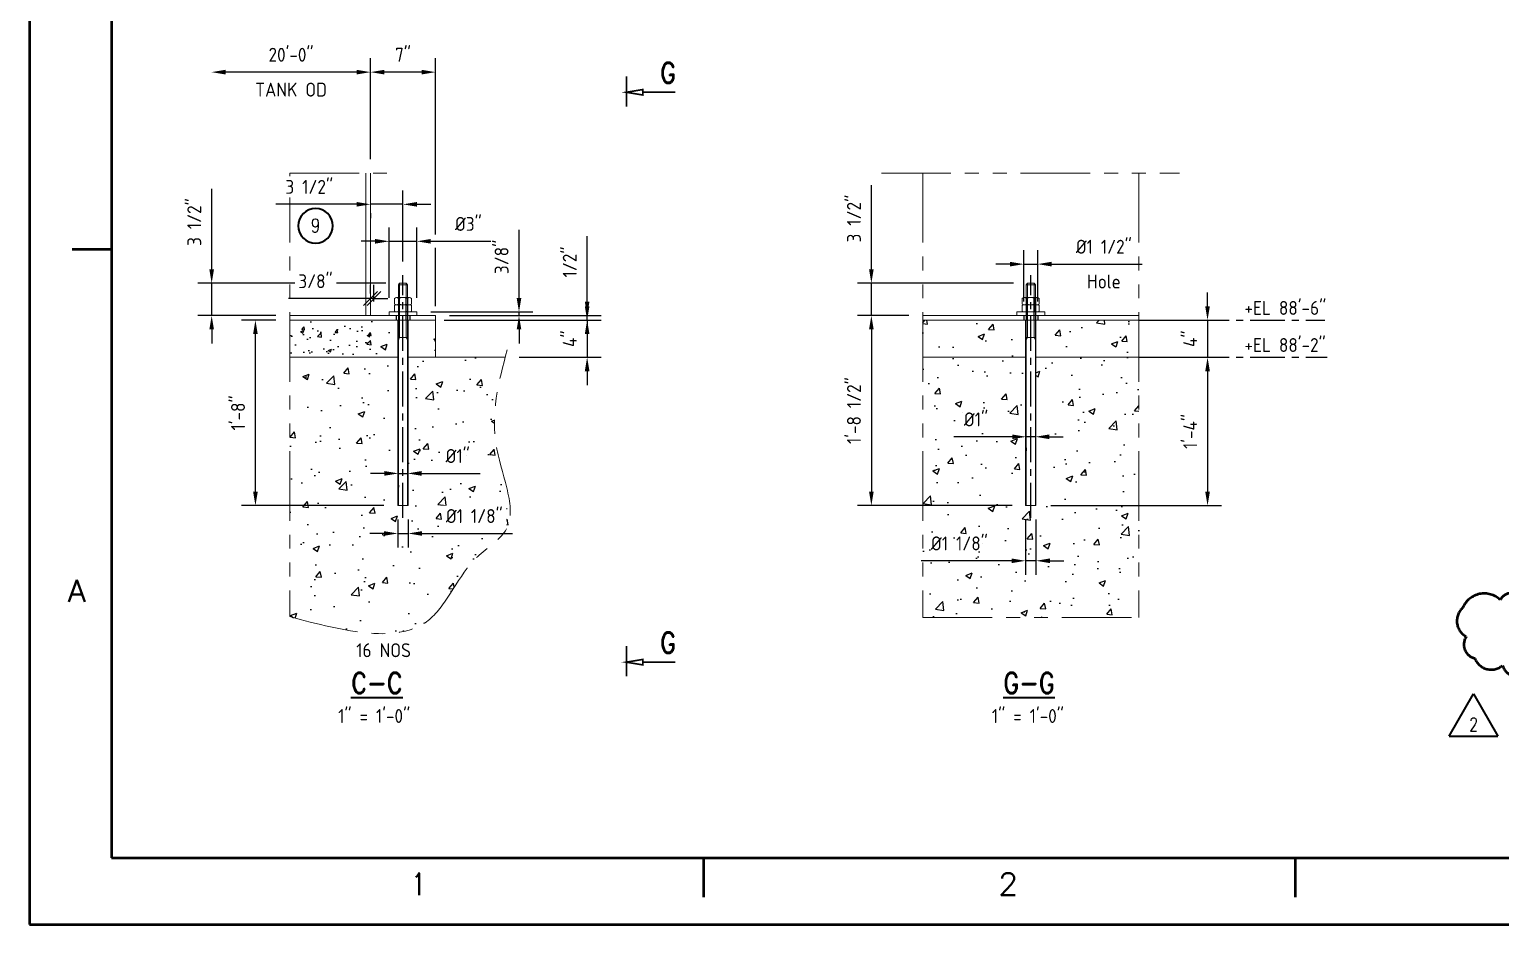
# Model space of a CAD drawing. Header units: inches. Extents: x 0 to 4731, y 0 to 1632.
# Drawn here: x 0 to 634, y 0 to 386 of the extents above; entities that cross this region are included whole.
import ezdxf
from ezdxf.enums import TextEntityAlignment as Align

# ---------------------------------------------------------------- set-up
doc = ezdxf.new("R2010")
doc.units = ezdxf.units.IN
doc.header["$LTSCALE"] = 48
doc.header["$MEASUREMENT"] = 0
for name, pattern in [('CENTER', [2, 1.25, -0.25, 0.25, -0.25]), ('CENTER2', [1.125, 0.75, -0.125, 0.125, -0.125]), ('HIDDEN', [0.375, 0.25, -0.125]), ('PHANTOM2', [1.25, 0.625, -0.125, 0.125, -0.125, 0.125, -0.125])]:
    doc.linetypes.add(name, pattern=pattern)
for name, color, linetype, lineweight in [('AM_11', 92, 'PHANTOM2', 25), ('AM_3', 6, 'HIDDEN', 25), ('AM_5', 92, 'Continuous', 25), ('AM_6', 140, 'Continuous', 35), ('AM_7', 142, 'CENTER', 25), ('Am_8', 1, 'Continuous', 25), ('AM_BOR', 255, 'Continuous', 50), ('Equipment-AM_0', 7, 'Continuous', 50), ('Equipment-AM_5', 92, 'Continuous', 25), ('Equipment-AM_7', 142, 'CENTER', 25), ('Pressure-AM_0', 7, 'Continuous', 50)]:
    doc.layers.add(name, color=color, linetype=linetype, lineweight=lineweight)
doc.styles.add('ISOCP', font='ISOCP.SHX')
doc.styles.add('ROMAND', font='romand')
doc.styles.add('simplex', font='simplex.shx', dxfattribs={"width": 0.75})
doc.styles.get("Standard").update_dxf_attribs({"font": 'ROMANS.SHX', "width": 0.7})
doc.dimstyles.new('SCALE -4', dxfattribs={"dimscale": 48, "dimtxt": 0.125, "dimasz": 0.125, "dimexe": 0.125, "dimexo": 0.125, "dimgap": 0.09375, "dimtad": 1, "dimdec": 4, "dimlfac": 0.25, "dimrnd": 0.0625, "dimzin": 3, "dimdsep": 46, "dimlunit": 4, "dimtxsty": 'ISOCP', "dimcen": 0, "dimclrd": 92, "dimclre": 92, "dimclrt": 140, "dimadec": 0, "dimazin": 0, "dimtfac": 1, "dimtdec": 4, "dimtmove": 0, "dimatfit": 3, "dimfxl": 1, "dimfrac": 2, "dimtolj": 1, "dimtzin": 0, "dimarcsym": 0})
doc.dimstyles.new('SCALE -4$0', dxfattribs={"dimscale": 32, "dimtxt": 0.125, "dimasz": 0.125, "dimexe": 0.125, "dimexo": 0.125, "dimgap": 0.09375, "dimtad": 1, "dimdec": 4, "dimlfac": 0.25, "dimrnd": 0.0625, "dimzin": 3, "dimdsep": 46, "dimlunit": 4, "dimtxsty": 'ISOCP', "dimcen": 0, "dimclrd": 92, "dimclre": 92, "dimclrt": 140, "dimadec": 0, "dimazin": 0, "dimtfac": 1, "dimtdec": 4, "dimtmove": 0, "dimatfit": 3, "dimfxl": 1, "dimfrac": 2, "dimtolj": 1, "dimtzin": 0, "dimarcsym": 0})

# ---------------------------------------------------------------- blocks, each defined once
blk = doc.blocks.new('PE_FR_E')
at = {"layer": 'AM_BOR'}
for p, q in [((18.75, 154.08), (9.75, 154.08)), ((153.75, 15.25), (153.75, 6.25)), ((288.75, 15.25), (288.75, 6.25))]:
    blk.add_line(p, q, dxfattribs=at)
at = {"layer": 'AM_BOR', "color": 9}
blk.add_lwpolyline([(0, 0), (1117.6, 0), (1117.6, 863.6), (0, 863.6)], close=True, dxfattribs=at)
at = {"layer": 'AM_BOR'}
blk.add_lwpolyline([(18.75, 15.25), (1098.85, 15.25), (1098.85, 848.35), (18.75, 848.35)], close=True, dxfattribs=at)
at = {"layer": 'AM_BOR', "style": 'simplex'}
for s, width, p in [('A', 1.063492, (10.78, 73.67)), ('1', 0.659341, (88.74, 6.75)), ('2', 1.052632, (223.25, 6.75))]:
    blk.add_text(s, height=5, dxfattribs=dict(at, width=width)).set_placement(p, align=Align.CENTER)
at = {"layer": 'AM_BOR', "width": 0.9, "flags": 9}
blk.add_attdef('PENSTYLE', text='', height=1, dxfattribs=at).set_placement((1116.99, 0.33), align=Align.BOTTOM_RIGHT)
blk = doc.blocks.new('*D473')
at = {"layer": 'AM_5', "color": 92, "lineweight": -2, "transparency": 16777216}
for p, q in [((106.19, 260.72), (91.42, 260.72)), ((97.42, 186.72), (97.42, 254.72)), ((152.78, 180.72), (91.42, 180.72))]:
    blk.add_line(p, q, dxfattribs=at)
at = {"layer": 'AM_5', "color": 92, "transparency": 16777216}
for points in [[(96.42, 254.72), (98.42, 254.72), (97.42, 260.72)], [(96.42, 186.72), (98.42, 186.72), (97.42, 180.72)]]:
    blk.add_solid(points, dxfattribs=at)
at = {"layer": 'Defpoints', "color": 0, "transparency": 16777216}
for p in [(97.42, 260.72), (112.19, 260.72), (158.78, 180.72)]:
    blk.add_point(p, dxfattribs=at)
at = {"layer": 'AM_5', "color": 140, "transparency": 16777216, "insert": (89.92, 220.72), "char_height": 6, "attachment_point": 5, "rotation": 90, "style": 'ISOCP'}
blk.add_mtext('\\A1;1\'-8"', dxfattribs=at)
blk = doc.blocks.new('*D474')
at = {"layer": 'AM_5', "color": 92, "lineweight": -2, "transparency": 16777216}
for p, q in [((240.41, 266.72), (240.41, 272.72)), ((181.03, 260.72), (246.41, 260.72)), ((240.41, 260.72), (240.41, 244.72)), ((211.09, 244.72), (246.41, 244.72)), ((240.41, 238.72), (240.41, 232.72))]:
    blk.add_line(p, q, dxfattribs=at)
at = {"layer": 'AM_5', "color": 92, "transparency": 16777216}
for points in [[(239.41, 266.72), (241.41, 266.72), (240.41, 260.72)], [(239.41, 238.72), (241.41, 238.72), (240.41, 244.72)]]:
    blk.add_solid(points, dxfattribs=at)
at = {"layer": 'Defpoints', "color": 0, "transparency": 16777216}
for p in [(175.03, 260.72), (205.09, 244.72), (240.41, 244.72)]:
    blk.add_point(p, dxfattribs=at)
at = {"layer": 'AM_5', "color": 140, "transparency": 16777216, "insert": (232.91, 252.72), "char_height": 6, "attachment_point": 5, "rotation": 90, "style": 'ISOCP'}
blk.add_mtext('\\A1;4"', dxfattribs=at)
blk = doc.blocks.new('*D475')
at = {"layer": 'AM_5', "color": 92, "lineweight": -2, "transparency": 16777216}
for p, q in [((240.41, 268.72), (240.41, 296.92)), ((181.03, 262.72), (246.41, 262.72)), ((181.03, 260.72), (246.41, 260.72)), ((240.41, 260.72), (240.41, 262.72)), ((240.41, 254.72), (240.41, 248.72))]:
    blk.add_line(p, q, dxfattribs=at)
at = {"layer": 'AM_5', "color": 92, "transparency": 16777216}
for points in [[(239.41, 268.72), (241.41, 268.72), (240.41, 262.72)], [(239.41, 254.72), (241.41, 254.72), (240.41, 260.72)]]:
    blk.add_solid(points, dxfattribs=at)
at = {"layer": 'Defpoints', "color": 0, "transparency": 16777216}
for p in [(175.03, 262.72), (175.03, 260.72), (240.41, 262.72)]:
    blk.add_point(p, dxfattribs=at)
at = {"layer": 'AM_5', "color": 140, "transparency": 16777216, "insert": (232.91, 285.82), "char_height": 6, "attachment_point": 5, "rotation": 90, "style": 'ISOCP'}
blk.add_mtext('\\A1;1/2"', dxfattribs=at)
blk = doc.blocks.new('*D476')
at = {"layer": 'AM_5', "color": 92, "lineweight": -2, "transparency": 16777216}
for p, q in [((153.03, 194.62), (147.03, 194.62)), ((159.03, 194.62), (163.03, 194.62)), ((169.03, 194.62), (194.23, 194.62)), ((159.03, 189.53), (159.03, 188.62)), ((163.03, 189.53), (163.03, 188.62))]:
    blk.add_line(p, q, dxfattribs=at)
at = {"layer": 'AM_5', "color": 92, "transparency": 16777216}
for points in [[(153.03, 195.62), (153.03, 193.62), (159.03, 194.62)], [(169.03, 195.62), (169.03, 193.62), (163.03, 194.62)]]:
    blk.add_solid(points, dxfattribs=at)
at = {"layer": 'Defpoints', "color": 0, "transparency": 16777216}
for p in [(159.03, 195.53), (163.03, 195.53), (163.03, 194.62)]:
    blk.add_point(p, dxfattribs=at)
at = {"layer": 'AM_5', "color": 140, "transparency": 16777216, "insert": (184.63, 202.12), "char_height": 6, "attachment_point": 5, "style": 'ISOCP', "bg_fill": 3, "box_fill_scale": 1.25, "bg_fill_color": 256, "bg_fill_true_color": 13158600, "bg_fill_transparency": 0}
blk.add_mtext('\\A1;%%C1"', dxfattribs=at)
blk = doc.blocks.new('*D477')
at = {"layer": 'AM_5', "color": 92, "lineweight": -2, "transparency": 16777216}
for p, q in [((147.03, 330.16), (147.03, 373.71)), ((175.03, 297.62), (175.03, 373.71)), ((169.03, 367.71), (153.03, 367.71)), ((175.03, 266.72), (175.03, 291.86))]:
    blk.add_line(p, q, dxfattribs=at)
at = {"layer": 'AM_5', "color": 92, "transparency": 16777216}
for points in [[(153.03, 368.71), (153.03, 366.71), (147.03, 367.71)], [(169.03, 368.71), (169.03, 366.71), (175.03, 367.71)]]:
    blk.add_solid(points, dxfattribs=at)
at = {"layer": 'Defpoints', "color": 0, "transparency": 16777216}
for p in [(147.03, 367.71), (147.03, 324.16), (175.03, 260.72)]:
    blk.add_point(p, dxfattribs=at)
at = {"layer": 'AM_5', "color": 140, "transparency": 16777216, "insert": (161.03, 375.21), "char_height": 6, "attachment_point": 5, "style": 'ISOCP'}
blk.add_mtext('\\A1;7"', dxfattribs=at)
blk = doc.blocks.new('*D478')
at = {"layer": 'AM_5', "color": 92, "lineweight": -2, "transparency": 16777216}
for p, q in [((155.03, 270.3), (155.03, 300.74)), ((167.03, 270.3), (167.03, 300.74)), ((149.03, 294.74), (143.03, 294.74)), ((155.03, 294.74), (167.03, 294.74)), ((173.03, 294.74), (199.43, 294.74))]:
    blk.add_line(p, q, dxfattribs=at)
at = {"layer": 'AM_5', "color": 92, "transparency": 16777216}
for points in [[(149.03, 295.74), (149.03, 293.74), (155.03, 294.74)], [(173.03, 295.74), (173.03, 293.74), (167.03, 294.74)]]:
    blk.add_solid(points, dxfattribs=at)
at = {"layer": 'Defpoints', "color": 0, "transparency": 16777216}
for p in [(167.03, 294.74), (155.03, 264.3), (167.03, 264.3)]:
    blk.add_point(p, dxfattribs=at)
at = {"layer": 'AM_5', "color": 140, "transparency": 16777216, "insert": (189.23, 302.24), "char_height": 6, "attachment_point": 5, "style": 'ISOCP', "bg_fill": 3, "box_fill_scale": 1.25, "bg_fill_color": 256, "bg_fill_true_color": 13158600, "bg_fill_transparency": 0}
blk.add_mtext('\\A1;%%C3"', dxfattribs=at)
blk = doc.blocks.new('*D479')
at = {"layer": 'AM_5', "color": 92, "lineweight": -2, "transparency": 16777216}
for p, q in [((507.85, 266.72), (507.85, 272.72)), ((484.23, 260.72), (513.85, 260.72)), ((507.85, 260.72), (507.85, 244.72)), ((484.23, 244.72), (513.85, 244.72)), ((507.85, 238.72), (507.85, 232.72))]:
    blk.add_line(p, q, dxfattribs=at)
at = {"layer": 'AM_5', "color": 92, "transparency": 16777216}
for points in [[(506.85, 266.72), (508.85, 266.72), (507.85, 260.72)], [(506.85, 238.72), (508.85, 238.72), (507.85, 244.72)]]:
    blk.add_solid(points, dxfattribs=at)
at = {"layer": 'Defpoints', "color": 0, "transparency": 16777216}
for p in [(478.23, 260.72), (478.23, 244.72), (507.85, 244.72)]:
    blk.add_point(p, dxfattribs=at)
at = {"layer": 'AM_5', "color": 140, "transparency": 16777216, "insert": (500.35, 252.72), "char_height": 6, "attachment_point": 5, "rotation": 90, "style": 'ISOCP'}
blk.add_mtext('\\A1;4"', dxfattribs=at)
blk = doc.blocks.new('*D480')
at = {"layer": 'AM_5', "color": 92, "lineweight": -2, "transparency": 16777216}
for p, q in [((484.23, 244.72), (513.85, 244.72)), ((507.85, 238.72), (507.85, 186.72)), ((440.36, 180.72), (513.85, 180.72))]:
    blk.add_line(p, q, dxfattribs=at)
at = {"layer": 'AM_5', "color": 92, "transparency": 16777216}
for points in [[(506.85, 238.72), (508.85, 238.72), (507.85, 244.72)], [(506.85, 186.72), (508.85, 186.72), (507.85, 180.72)]]:
    blk.add_solid(points, dxfattribs=at)
at = {"layer": 'Defpoints', "color": 0, "transparency": 16777216}
for p in [(478.23, 244.72), (434.36, 180.72), (507.85, 180.72)]:
    blk.add_point(p, dxfattribs=at)
at = {"layer": 'AM_5', "color": 140, "transparency": 16777216, "insert": (500.35, 212.72), "char_height": 6, "attachment_point": 5, "rotation": 90, "style": 'ISOCP'}
blk.add_mtext('\\A1;1\'-4"', dxfattribs=at)
blk = doc.blocks.new('*D481')
at = {"layer": 'AM_5', "color": 92, "lineweight": -2, "transparency": 16777216}
for p, q in [((362.93, 282.64), (362.93, 318.94)), ((424.21, 276.64), (356.93, 276.64)), ((362.93, 262.72), (362.93, 276.64)), ((379.06, 262.72), (356.93, 262.72)), ((362.93, 256.72), (362.93, 250.72))]:
    blk.add_line(p, q, dxfattribs=at)
at = {"layer": 'AM_5', "color": 92, "transparency": 16777216}
for points in [[(361.93, 282.64), (363.93, 282.64), (362.93, 276.64)], [(361.93, 256.72), (363.93, 256.72), (362.93, 262.72)]]:
    blk.add_solid(points, dxfattribs=at)
at = {"layer": 'Defpoints', "color": 0, "transparency": 16777216}
for p in [(430.21, 276.64), (362.93, 262.72), (385.06, 262.72)]:
    blk.add_point(p, dxfattribs=at)
at = {"layer": 'AM_5', "color": 140, "transparency": 16777216, "insert": (355.43, 304.54), "char_height": 6, "attachment_point": 5, "rotation": 90, "style": 'ISOCP'}
blk.add_mtext('\\A1;3 1/2"', dxfattribs=at)
blk = doc.blocks.new('*D437')
at = {"layer": 'AM_5', "color": 92, "lineweight": -2, "transparency": 16777216}
for p, q in [((379.06, 262.72), (356.93, 262.72)), ((362.93, 256.72), (362.93, 186.72)), ((423.64, 180.72), (356.93, 180.72))]:
    blk.add_line(p, q, dxfattribs=at)
at = {"layer": 'AM_5', "color": 92, "transparency": 16777216}
for points in [[(361.93, 256.72), (363.93, 256.72), (362.93, 262.72)], [(361.93, 186.72), (363.93, 186.72), (362.93, 180.72)]]:
    blk.add_solid(points, dxfattribs=at)
at = {"layer": 'Defpoints', "color": 0, "transparency": 16777216}
for p in [(385.06, 262.72), (362.93, 180.72), (429.64, 180.72)]:
    blk.add_point(p, dxfattribs=at)
at = {"layer": 'AM_5', "color": 140, "transparency": 16777216, "insert": (355.43, 221.72), "char_height": 6, "attachment_point": 5, "rotation": 90, "style": 'ISOCP'}
blk.add_mtext('\\A1;1\'-8 1/2"', dxfattribs=at)
blk = doc.blocks.new('*D482')
at = {"layer": 'AM_5', "color": 92, "lineweight": -2, "transparency": 16777216}
for p, q in [((78.56, 282.64), (78.56, 317.44)), ((153.59, 276.64), (72.56, 276.64)), ((78.56, 262.72), (78.56, 276.64)), ((106.19, 262.72), (72.56, 262.72)), ((78.56, 256.72), (78.56, 250.72))]:
    blk.add_line(p, q, dxfattribs=at)
at = {"layer": 'AM_5', "color": 92, "transparency": 16777216}
for points in [[(77.56, 282.64), (79.56, 282.64), (78.56, 276.64)], [(77.56, 256.72), (79.56, 256.72), (78.56, 262.72)]]:
    blk.add_solid(points, dxfattribs=at)
at = {"layer": 'Defpoints', "color": 0, "transparency": 16777216}
for p in [(78.56, 276.64), (159.59, 276.64), (112.19, 262.72)]:
    blk.add_point(p, dxfattribs=at)
at = {"layer": 'AM_5', "color": 140, "transparency": 16777216, "insert": (71.06, 303.04), "char_height": 6, "attachment_point": 5, "rotation": 90, "style": 'ISOCP'}
blk.add_mtext('\\A1;3 1/2"', dxfattribs=at)
blk = doc.blocks.new('*D438')
at = {"layer": 'AM_5', "color": 92, "lineweight": -2, "transparency": 16777216}
for p, q in [((240.41, 266.72), (240.41, 272.72)), ((178.77, 260.72), (246.41, 260.72)), ((240.41, 260.72), (240.41, 244.72)), ((211.09, 244.72), (246.41, 244.72)), ((240.41, 238.72), (240.41, 232.72))]:
    blk.add_line(p, q, dxfattribs=at)
at = {"layer": 'AM_5', "color": 92, "transparency": 16777216}
for points in [[(239.41, 266.72), (241.41, 266.72), (240.41, 260.72)], [(239.41, 238.72), (241.41, 238.72), (240.41, 244.72)]]:
    blk.add_solid(points, dxfattribs=at)
at = {"layer": 'Defpoints', "color": 0, "transparency": 16777216}
for p in [(172.77, 260.72), (205.09, 244.72), (240.41, 244.72)]:
    blk.add_point(p, dxfattribs=at)
at = {"layer": 'AM_5', "color": 140, "transparency": 16777216, "insert": (232.91, 252.72), "char_height": 6, "attachment_point": 5, "rotation": 90, "style": 'ISOCP'}
blk.add_mtext('\\A1;4"', dxfattribs=at)
blk = doc.blocks.new('*D483')
at = {"layer": 'AM_5', "color": 92, "lineweight": -2, "transparency": 16777216}
for p, q in [((211.04, 270.3), (211.04, 299.7)), ((173.03, 264.3), (217.04, 264.3)), ((181.03, 262.72), (217.04, 262.72)), ((211.04, 262.72), (211.04, 264.3)), ((211.04, 256.72), (211.04, 250.72))]:
    blk.add_line(p, q, dxfattribs=at)
at = {"layer": 'AM_5', "color": 92, "transparency": 16777216}
for points in [[(210.04, 270.3), (212.04, 270.3), (211.04, 264.3)], [(210.04, 256.72), (212.04, 256.72), (211.04, 262.72)]]:
    blk.add_solid(points, dxfattribs=at)
at = {"layer": 'Defpoints', "color": 0, "transparency": 16777216}
for p in [(167.03, 264.3), (175.03, 262.72), (211.04, 264.3)]:
    blk.add_point(p, dxfattribs=at)
at = {"layer": 'AM_5', "color": 140, "transparency": 16777216, "insert": (203.54, 288), "char_height": 6, "attachment_point": 5, "rotation": 90, "style": 'ISOCP', "bg_fill": 3, "box_fill_scale": 1.25, "bg_fill_color": 256, "bg_fill_true_color": 13158600, "bg_fill_transparency": 0}
blk.add_mtext('\\A1;3/8"', dxfattribs=at)
blk = doc.blocks.new('*D484')
at = {"layer": 'AM_5', "color": 92, "lineweight": -2, "transparency": 16777216}
for p, q in [((161.03, 286.08), (161.03, 316.7)), ((141.03, 310.7), (106.23, 310.7)), ((161.03, 310.7), (147.03, 310.7)), ((147.03, 306.88), (147.03, 304.7)), ((167.03, 310.7), (173.03, 310.7))]:
    blk.add_line(p, q, dxfattribs=at)
at = {"layer": 'AM_5', "color": 92, "transparency": 16777216}
for points in [[(141.03, 311.7), (141.03, 309.7), (147.03, 310.7)], [(167.03, 311.7), (167.03, 309.7), (161.03, 310.7)]]:
    blk.add_solid(points, dxfattribs=at)
at = {"layer": 'Defpoints', "color": 0, "transparency": 16777216}
for p in [(147.03, 312.88), (147.03, 310.7), (161.03, 280.08)]:
    blk.add_point(p, dxfattribs=at)
at = {"layer": 'AM_5', "color": 140, "transparency": 16777216, "insert": (120.63, 318.2), "char_height": 6, "attachment_point": 5, "style": 'ISOCP', "bg_fill": 3, "box_fill_scale": 1.25, "bg_fill_color": 256, "bg_fill_true_color": 13158600, "bg_fill_transparency": 0}
blk.add_mtext('\\A1;3 1/2"', dxfattribs=at)
blk = doc.blocks.new('*D439')
at = {"layer": 'AM_5', "color": 92, "lineweight": -2, "transparency": 16777216}
for p, q in [((428.64, 268.72), (428.64, 290.9)), ((434.64, 268.72), (434.64, 290.9)), ((422.64, 284.9), (416.64, 284.9)), ((428.64, 284.9), (434.64, 284.9)), ((440.64, 284.9), (479.64, 284.9))]:
    blk.add_line(p, q, dxfattribs=at)
at = {"layer": 'AM_5', "color": 92, "transparency": 16777216}
for points in [[(422.64, 285.9), (422.64, 283.9), (428.64, 284.9)], [(440.64, 285.9), (440.64, 283.9), (434.64, 284.9)]]:
    blk.add_solid(points, dxfattribs=at)
at = {"layer": 'Defpoints', "color": 0, "transparency": 16777216}
for p in [(428.64, 284.9), (428.64, 262.72), (434.64, 262.72)]:
    blk.add_point(p, dxfattribs=at)
at = {"layer": 'AM_5', "color": 140, "transparency": 16777216, "char_height": 6, "attachment_point": 5, "style": 'ISOCP'}
for s, insert in [('\\A1;%%C1 1/2"', (463.14, 292.4)), ('\\A1;Hole', (463.14, 277.4))]:
    blk.add_mtext(s, dxfattribs=dict(at, insert=insert))
blk = doc.blocks.new('*D485')
at = {"layer": 'AM_5', "color": 92, "lineweight": -2, "transparency": 16777216}
for p, q in [((147.03, 330.16), (147.03, 373.71)), ((141.03, 367.71), (84.53, 367.71))]:
    blk.add_line(p, q, dxfattribs=at)
at = {"layer": 'AM_5', "color": 92, "transparency": 16777216}
for points in [[(84.53, 368.71), (84.53, 366.71), (78.53, 367.71)], [(141.03, 368.71), (141.03, 366.71), (147.03, 367.71)]]:
    blk.add_solid(points, dxfattribs=at)
at = {"layer": 'Defpoints', "color": 0, "transparency": 16777216}
for p in [(78.53, 367.71), (78.53, 367.71), (147.03, 324.16)]:
    blk.add_point(p, dxfattribs=at)
at = {"layer": 'AM_5', "color": 140, "transparency": 16777216, "char_height": 6, "attachment_point": 5, "style": 'ISOCP'}
for s, insert in [('\\A1;20\'-0"', (112.78, 375.21)), ('\\A1;TANK OD', (112.78, 360.16))]:
    blk.add_mtext(s, dxfattribs=dict(at, insert=insert))
blk = doc.blocks.new('_Oblique')
at = {"color": 0, "linetype": 'ByBlock', "lineweight": -2}
blk.add_line((-0.5, -0.5), (0.5, 0.5), dxfattribs=at)
blk = doc.blocks.new('*D486')
at = {"layer": 'AM_5', "color": 92, "lineweight": -2, "transparency": 16777216}
for p, q in [((147.03, 272.23), (147.03, 276.02)), ((148.53, 268.72), (148.53, 276.02)), ((147.03, 270.02), (111.63, 270.02)), ((148.53, 270.02), (147.03, 270.02)), ((148.53, 270.02), (154.53, 270.02))]:
    blk.add_line(p, q, dxfattribs=at)
at = {"layer": 'Defpoints', "color": 0, "transparency": 16777216}
for p in [(147.03, 270.02), (147.03, 266.23), (148.53, 262.72)]:
    blk.add_point(p, dxfattribs=at)
at = {"layer": 'AM_5', "color": 92, "lineweight": -2, "transparency": 16777216, "xscale": 6, "yscale": 6, "zscale": 6}
blk.add_blockref('_Oblique', (147.03, 270.02), dxfattribs=at)
at = {"layer": 'AM_5', "color": 92, "lineweight": -2, "transparency": 16777216, "xscale": 6, "yscale": 6, "zscale": 6, "rotation": 180}
blk.add_blockref('_Oblique', (148.53, 270.02), dxfattribs=at)
at = {"layer": 'AM_5', "color": 140, "transparency": 16777216, "insert": (123.33, 277.52), "char_height": 6, "attachment_point": 5, "style": 'ISOCP', "bg_fill": 3, "box_fill_scale": 1.25, "bg_fill_color": 256, "bg_fill_true_color": 13158600, "bg_fill_transparency": 0}
blk.add_mtext('\\A1;3/8"', dxfattribs=at)
blk = doc.blocks.new('Item Number')
at = {"layer": 'AM_6'}
blk.add_circle((0.219, 0.219), 0.155, dxfattribs=at)
at = {"layer": 'AM_6', "style": 'simplex', "width": 0.75}
blk.add_attdef('-XX', text='', height=0.125, dxfattribs=at).set_placement((6.382, 0.155), align=Align.CENTER)
blk = doc.blocks.new('*D487')
at = {"layer": 'AM_5', "color": 92, "lineweight": -2, "transparency": 16777216}
for p, q in [((158.78, 174.72), (158.78, 162.72)), ((163.28, 174.72), (163.28, 162.72)), ((152.78, 168.72), (146.78, 168.72)), ((158.78, 168.72), (163.28, 168.72)), ((169.28, 168.72), (208.28, 168.72))]:
    blk.add_line(p, q, dxfattribs=at)
at = {"layer": 'AM_5', "color": 92, "transparency": 16777216}
for points in [[(152.78, 169.72), (152.78, 167.72), (158.78, 168.72)], [(169.28, 169.72), (169.28, 167.72), (163.28, 168.72)]]:
    blk.add_solid(points, dxfattribs=at)
at = {"layer": 'Defpoints', "color": 0, "transparency": 16777216}
for p in [(158.78, 180.72), (163.28, 180.72), (163.28, 168.72)]:
    blk.add_point(p, dxfattribs=at)
at = {"layer": 'AM_5', "color": 140, "transparency": 16777216, "insert": (191.78, 176.22), "char_height": 6, "attachment_point": 5, "style": 'ISOCP', "bg_fill": 3, "box_fill_scale": 1.25, "bg_fill_color": 256, "bg_fill_true_color": 13158600, "bg_fill_transparency": 0}
blk.add_mtext('\\A1;%%C1 1/8"', dxfattribs=at)
blk = doc.blocks.new('*D488')
at = {"layer": 'AM_5', "color": 92, "lineweight": -2, "transparency": 16777216}
for p, q in [((423.64, 210.42), (398.44, 210.42)), ((433.64, 210.42), (429.64, 210.42)), ((439.64, 210.42), (445.64, 210.42)), ((429.64, 205.64), (429.64, 204.42)), ((433.64, 205.18), (433.64, 204.42))]:
    blk.add_line(p, q, dxfattribs=at)
at = {"layer": 'AM_5', "color": 92, "transparency": 16777216}
for points in [[(423.64, 211.42), (423.64, 209.42), (429.64, 210.42)], [(439.64, 211.42), (439.64, 209.42), (433.64, 210.42)]]:
    blk.add_solid(points, dxfattribs=at)
at = {"layer": 'Defpoints', "color": 0, "transparency": 16777216}
for p in [(429.64, 211.64), (429.64, 210.42), (433.64, 211.18)]:
    blk.add_point(p, dxfattribs=at)
at = {"layer": 'AM_5', "color": 140, "transparency": 16777216, "insert": (408.04, 217.92), "char_height": 6, "attachment_point": 5, "style": 'ISOCP'}
blk.add_mtext('\\A1;%%C1"', dxfattribs=at)
blk = doc.blocks.new('*D489')
at = {"layer": 'AM_5', "color": 92, "lineweight": -2, "transparency": 16777216}
for p, q in [((429.39, 174.72), (429.39, 150.93)), ((433.89, 174.72), (433.89, 150.93)), ((423.39, 156.93), (384.39, 156.93)), ((433.89, 156.93), (429.39, 156.93)), ((439.89, 156.93), (445.89, 156.93))]:
    blk.add_line(p, q, dxfattribs=at)
at = {"layer": 'AM_5', "color": 92, "transparency": 16777216}
for points in [[(423.39, 157.93), (423.39, 155.93), (429.39, 156.93)], [(439.89, 157.93), (439.89, 155.93), (433.89, 156.93)]]:
    blk.add_solid(points, dxfattribs=at)
at = {"layer": 'Defpoints', "color": 0, "transparency": 16777216}
for p in [(429.39, 180.72), (433.89, 180.72), (433.89, 156.93)]:
    blk.add_point(p, dxfattribs=at)
at = {"layer": 'AM_5', "color": 140, "transparency": 16777216, "insert": (400.89, 164.43), "char_height": 6, "attachment_point": 5, "style": 'ISOCP'}
blk.add_mtext('\\A1;%%C1 1/8"', dxfattribs=at)
blk = doc.blocks.new('Revision Triangle')
at = {"layer": 'AM_6'}
for p, q in [((-0.219, 0), (0, 0.379)), ((0, 0.379), (0.219, 0)), ((-0.219, 0), (0.219, 0))]:
    blk.add_line(p, q, dxfattribs=at)
at = {"layer": 'AM_6', "style": 'simplex', "width": 0.75}
blk.add_attdef('X', text='', height=0.12, dxfattribs=at).set_placement((0, 0.045), align=Align.CENTER)

msp = doc.modelspace()

# ---------------------------------------------------------------- hatches: boundary and pattern name
at = {"layer": 'Am_8'}
h = msp.add_hatch(dxfattribs=at)
h.set_pattern_fill('AR-CONC', color=256, scale=2)
h.set_pattern_definition([(50, (1.225, 44.85), (14.3452, -1.25504), [1.5, -16.5]), (355, (1.225, 44.85), (-2.775, 15.04384), [1.2, -13.2]), (100.4514, (2.42, 44.746), (11.5702, 13.7888), [1.2748, -14.02284]), (46.184, (1.225, 48.85), (21.3448, -3.3104), [2.25, -24.75]), (96.636, (3.004, 48.575), (18.6932, 19.4824), [1.9122, -21.0343]), (351.184, (1.225, 48.85), (18.6932, 19.4824), [1.8, -19.8]), (21, (3.225, 47.85), (11.93814, -8.0524), [1.5, -16.5]), (326, (3.225, 47.85), (4.8663, 14.503), [1.2, -13.2]), (71.4514, (4.22, 47.18), (16.80445, 6.4506), [1.2748, -14.02284]), (37.5, (1.225, 44.8505), (0.2432, 6.65788), [0, -13.04, 0, -13.4, 0, -13.25]), (7.5, (1.225, 44.8505), (5.26139, 7.88823), [0, -7.64, 0, -12.74, 0, -5.05]), (327.5, (-3.235, 44.8505), (10.67645, -0.4511), [0, -5, 0, -15.6, 0, -20.7]), (317.5, (-5.235, 44.8505), (11.66372, 2.0021), [0, -6.5, 0, -10.36, 0, -14.7])])
h.paths.add_polyline_path([(175.026022, 244.720696), (175.026022, 260.720696), (172.773896, 260.720696), (172.773896, 244.720696)])
h.paths.add_polyline_path([(148.773896, 244.720696), (148.773896, 260.720696), (112.18632, 260.720696), (112.18632, 244.720696)])
h = msp.add_hatch(dxfattribs=at)
h.set_pattern_fill('AR-CONC', color=256, scale=4)
h.set_pattern_definition([(50, (-217.715, 311.937), (28.6904, -2.5101), [3, -33]), (355, (-217.715, 311.937), (-5.55, 30.0877), [2.4, -26.4]), (100.4514, (-215.324, 311.727), (23.1404, 27.5776), [2.5496, -28.0457]), (46.184, (-217.715, 319.937), (42.6897, -6.6208), [4.5, -49.5]), (96.6356, (-214.158, 319.385), (37.3865, 38.9647), [3.8244, -42.0686]), (351.184, (-217.715, 319.937), (37.3865, 38.9647), [3.6, -39.6]), (21, (-213.715, 317.937), (23.8763, -16.10476), [3, -33]), (326, (-213.715, 317.937), (9.7326, 29.006), [2.4, -26.4]), (71.4514, (-211.725, 316.595), (33.6089, 12.9012), [2.5496, -28.0457]), (37.5, (-217.715, 311.937), (0.4864, 13.31575), [0, -26.08, 0, -26.8, 0, -26.5]), (7.5, (-217.715, 311.937), (10.52278, 15.77647), [0, -15.28, 0, -25.48, 0, -10.1]), (327.5, (-226.635, 311.937), (21.3529, -0.9022), [0, -10, 0, -31.2, 0, -41.4]), (317.5, (-230.635, 311.937), (23.32745, 4.0042), [0, -13, 0, -20.72, 0, -29.4])])
h.paths.add_polyline_path([(433.89406, 180.720696), (429.39406, 180.720696), (429.39406, 260.720696), (385.056485, 260.720696), (385.056485, 132.425964), (478.231636, 132.425964), (478.231636, 260.720696), (433.89406, 260.720696)])

# ---------------------------------------------------------------- linework, layer by layer
at = {"layer": 'AM_11', "lineweight": 18}
for p, q in [((112.18632, 324.160079), (112.18632, 132.829655)), ((112.18632, 324.160079), (154.105888, 324.160079)), ((367.256268, 324.160079), (495.731228, 324.160079)), ((385.056485, 324.160079), (385.056485, 132.425964)), ((478.231636, 324.160079), (478.231636, 132.425964)), ((385.056485, 132.425964), (478.231636, 132.425964))]:
    msp.add_line(p, q, dxfattribs=at)
at = {"layer": 'AM_3'}
for p, q in [((159.026022, 270.437231), (159.026022, 260.720696)), ((159.592951, 260.720696), (159.592951, 270.437231)), ((162.459093, 260.720696), (162.459093, 270.437231)), ((163.026022, 270.437231), (163.026022, 260.720696)), ((429.64406, 270.437231), (429.64406, 260.720696)), ((430.210989, 260.720696), (430.210989, 270.437231)), ((433.077131, 260.720696), (433.077131, 270.437231)), ((433.64406, 270.437231), (433.64406, 260.720696)), ((428.64406, 262.720696), (428.64406, 260.720696)), ((434.64406, 262.720696), (434.64406, 260.720696))]:
    msp.add_line(p, q, dxfattribs=at)
at = {"layer": 'AM_6', "linetype": 'HIDDEN', "const_width": 0.705882, "flags": 128}
for points in [[(257.317768, 352.849851), (257.317768, 365.931739)], [(257.317768, 107.032934), (257.317768, 120.114821)]]:
    msp.add_lwpolyline(points, dxfattribs=at)
at = {"layer": 'AM_6', "flags": 128}
for points in [[(264.376592, 360.195243, 0.705882, 0.705882, 0), (257.317768, 359.018772, 0.705882, 0.705882, 0), (264.376592, 357.842302, 0.705882, 0.705882, 0), (264.376592, 360.195243, 0, 0, 0)], [(264.376592, 114.378325, 0.705882, 0.705882, 0), (257.317768, 113.201855, 0.705882, 0.705882, 0), (264.376592, 112.025384, 0.705882, 0.705882, 0), (264.376592, 114.378325, 0, 0, 0)]]:
    msp.add_lwpolyline(points, format="xyseb", dxfattribs=at)
at = {"layer": 'AM_6', "const_width": 0.705882, "flags": 128}
for points in [[(278.494239, 359.018772), (264.376592, 359.018772)], [(278.494239, 113.201855), (264.376592, 113.201855)]]:
    msp.add_lwpolyline(points, dxfattribs=at)
at = {"layer": 'AM_7', "ltscale": 0.25}
for p, q in [((161.026022, 175.515114), (161.026022, 280.084369)), ((431.64406, 175.515114), (431.64406, 280.084369)), ((478.231636, 260.720696), (558.356384, 260.720696)), ((478.231636, 244.720696), (559.350356, 244.720696))]:
    msp.add_line(p, q, dxfattribs=at)
at = {"layer": 'Equipment-AM_0', "color": 0, "lineweight": 18}
for p, q in [((145.026022, 262.720696), (145.026022, 324.160079)), ((147.025865, 262.720696), (147.025865, 324.160079)), ((112.18632, 262.720696), (175.026022, 262.720696)), ((112.18632, 260.720696), (175.026022, 260.720696)), ((175.026022, 262.720696), (175.026022, 260.720696)), ((385.056485, 262.720696), (478.231636, 262.720696))]:
    msp.add_line(p, q, dxfattribs=at)
at = {"layer": 'Equipment-AM_0', "lineweight": 18}
for p, q in [((159.026022, 275.982507), (163.026022, 275.982507)), ((159.592951, 270.437231), (159.592951, 276.643924)), ((162.459093, 270.437231), (162.459093, 276.643924)), ((429.64406, 275.982507), (433.64406, 275.982507)), ((430.210989, 270.437231), (430.210989, 276.643924)), ((433.077131, 270.437231), (433.077131, 276.643924)), ((157.372479, 267.670333), (157.372479, 270.133263)), ((157.372479, 264.599466), (157.372479, 267.062397)), ((158.258306, 270.437231), (163.793739, 270.437231)), ((158.258306, 267.366365), (163.793739, 267.366365)), ((159.026022, 267.366365), (159.026022, 267.587588)), ((159.144132, 270.133263), (159.144132, 267.670333)), ((159.144132, 267.062397), (159.144132, 264.599466)), ((159.592951, 267.366365), (159.592951, 267.533616)), ((162.459093, 267.366365), (162.459093, 267.533616)), ((162.907912, 267.670333), (162.907912, 270.133263)), ((162.907912, 264.599466), (162.907912, 267.062397)), ((163.026022, 267.587588), (163.026022, 267.366365)), ((164.679565, 267.670333), (164.679565, 270.133263)), ((164.679565, 264.599466), (164.679565, 267.062397)), ((427.990517, 267.670333), (427.990517, 270.133263)), ((427.990517, 264.599466), (427.990517, 267.062397)), ((428.876344, 270.437231), (434.411777, 270.437231)), ((428.876344, 267.366365), (434.411777, 267.366365)), ((429.64406, 267.366365), (429.64406, 267.587588)), ((429.762171, 270.133263), (429.762171, 267.670333)), ((429.762171, 267.062397), (429.762171, 264.599466)), ((430.210989, 267.366365), (430.210989, 267.533616)), ((433.077131, 267.366365), (433.077131, 267.533616)), ((433.52595, 267.670333), (433.52595, 270.133263)), ((433.52595, 264.599466), (433.52595, 267.062397)), ((433.64406, 267.587588), (433.64406, 267.366365)), ((435.297604, 267.670333), (435.297604, 270.133263)), ((435.297604, 264.599466), (435.297604, 267.062397)), ((112.18632, 260.720696), (175.026022, 260.720696)), ((158.258306, 264.295499), (163.793739, 264.295499)), ((158.776022, 180.720696), (158.776022, 260.720696)), ((159.026022, 264.295499), (159.026022, 264.516721)), ((159.026022, 180.720696), (159.026022, 260.720696)), ((159.592951, 264.295499), (159.592951, 264.46275)), ((162.459093, 264.295499), (162.459093, 264.46275)), ((163.026022, 264.516721), (163.026022, 264.295499)), ((163.026022, 260.720696), (163.026022, 180.720696)), ((163.276022, 260.720696), (163.276022, 180.720696)), ((175.026022, 260.720696), (175.026022, 244.720696)), ((385.056485, 260.720696), (478.231636, 260.720696)), ((429.39406, 180.720696), (429.39406, 260.720696)), ((429.64406, 264.295499), (429.64406, 264.516721)), ((429.64406, 180.720696), (429.64406, 260.720696)), ((430.210989, 264.295499), (430.210989, 264.46275)), ((433.077131, 264.295499), (433.077131, 264.46275)), ((433.64406, 264.516721), (433.64406, 264.295499)), ((433.64406, 260.720696), (433.64406, 180.720696)), ((433.89406, 260.720696), (433.89406, 180.720696)), ((159.026022, 253.271877), (163.026022, 253.271877)), ((429.64406, 253.271877), (433.64406, 253.271877)), ((112.18632, 244.720696), (158.776022, 244.720696)), ((163.276022, 244.720696), (205.085675, 244.720696)), ((385.056485, 244.720696), (429.39406, 244.720696)), ((433.89406, 244.720696), (478.231636, 244.720696)), ((158.776022, 180.720696), (163.276022, 180.720696)), ((429.39406, 180.720696), (433.89406, 180.720696))]:
    msp.add_line(p, q, dxfattribs=at)
for points in [[(159.026022, 270.437231), (159.026022, 275.982507), (159.592951, 276.643924), (162.459093, 276.643924), (163.026022, 275.982507), (163.026022, 270.437231)], [(429.64406, 270.437231), (429.64406, 275.982507), (430.210989, 276.643924), (433.077131, 276.643924), (433.64406, 275.982507), (433.64406, 270.437231)], [(155.026022, 264.295499), (167.026022, 264.295499), (167.026022, 262.720696), (155.026022, 262.720696), (155.026022, 264.295499)], [(159.026022, 252.138018), (159.592951, 253.271877), (159.592951, 260.720696)], [(163.026022, 252.138018), (162.459093, 253.271877), (162.459093, 260.720696)], [(425.64406, 264.295499), (437.64406, 264.295499), (437.64406, 262.720696), (425.64406, 262.720696), (425.64406, 264.295499)], [(429.64406, 252.138018), (430.210989, 253.271877), (430.210989, 260.720696)], [(433.64406, 252.138018), (433.077131, 253.271877), (433.077131, 260.720696)]]:
    msp.add_lwpolyline(points, dxfattribs=at)
for centre, radius, start, end in [((158.258306, 268.994503), 1.442728, 52.121121002, 127.878878998), ((158.258306, 268.809093), 1.442728, 232.121121002, 307.878878998), ((158.258306, 265.923637), 1.442728, 52.121121002, 127.878878998), ((161.026022, 264.459777), 5.977454, 71.649379893, 108.350633195), ((161.026022, 273.343818), 5.977453, 251.649360659, 288.350633743), ((161.026022, 261.388911), 5.977454, 71.649379893, 108.350633195), ((163.793739, 268.994503), 1.442728, 52.121121002, 127.878878998), ((163.793739, 268.809093), 1.442728, 232.121121002, 307.878878998), ((163.793739, 265.923637), 1.442728, 52.121121002, 127.878878998), ((428.876344, 268.994503), 1.442728, 52.121121002, 127.878878998), ((428.876344, 268.809093), 1.442728, 232.121121002, 307.878878998), ((428.876344, 265.923637), 1.442728, 52.121121002, 127.878878998), ((431.64406, 264.459777), 5.977454, 71.649379893, 108.350633195), ((431.64406, 273.343818), 5.977453, 251.649360659, 288.350633743), ((431.64406, 261.388911), 5.977454, 71.649379893, 108.350633195), ((434.411777, 268.994503), 1.442728, 52.121121002, 127.878878998), ((434.411777, 268.809093), 1.442728, 232.121121002, 307.878878998), ((434.411777, 265.923637), 1.442728, 52.121121002, 127.878878998), ((158.258306, 265.738227), 1.442728, 232.121121002, 307.878878998), ((161.026022, 270.272952), 5.977453, 251.649360659, 288.350633743), ((163.793739, 265.738227), 1.442728, 232.121121002, 307.878878998), ((428.876344, 265.738227), 1.442728, 232.121121002, 307.878878998), ((431.64406, 270.272952), 5.977453, 251.649360659, 288.350633743), ((434.411777, 265.738227), 1.442728, 232.121121002, 307.878878998)]:
    msp.add_arc(centre, radius, start, end, dxfattribs=at)
at = {"layer": 'Pressure-AM_0', "linetype": 'CENTER2'}
msp.add_lwpolyline([(617.914719, 136.74523, 0.52056705), (619.344604, 124.228439, 0.52056705), (623.092193, 114.813258, 0.52056705), (635.024644, 111.819419, 0.52056705), (644.78291, 108.259335, 0.52056705), (653.0049, 107.446916, 0.52056705), (667.779287, 109.660239, 0.52056705), (678.254668, 114.653108, 0.52056705), (681.035013, 123.301783, 0.52056705), (678.798784, 132.702965, 0.52056705), (668.1381, 139.060497, 0.52056705), (652.747239, 141.343479, 0.52056705), (643.187525, 141.176266, 0.52056705), (634.047363, 140.082916, 0.52056705)], format="xyb", close=True, dxfattribs=at)

# ---------------------------------------------------------------- block references
at = {"layer": 'Equipment-AM_0', "lineweight": 0, "xscale": 1.88976377952768, "yscale": 1.88976377952768, "zscale": 1.88976377952768}
msp.add_blockref('PE_FR_E', (0, 0), dxfattribs=at)
at = {"layer": 'Equipment-AM_7', "linetype": 'CENTER2', "xscale": 48, "yscale": 48, "zscale": 48}
msp.add_blockref('Revision Triangle', (622.532656, 81.318959), dxfattribs=at).add_auto_attribs({'X': '2'})

# ---------------------------------------------------------------- texts
at = {"layer": 'AM_6', "style": 'ROMAND', "width": 0.864074}
for s, p in [('G', (275.278713, 362.899003)), ('G', (275.278713, 117.082086)), ('%%UC-C', (149.773497, 99.689293)), ('%%UG-G', (430.888427, 99.689293))]:
    msp.add_text(s, height=9, dxfattribs=at).set_placement(p, align=Align.CENTER)
at = {"layer": 'Equipment-AM_5', "color": 140, "style": 'ISOCP'}
for s, p in [('16 NOS', (140.901429, 115.348126)), ('1" = 1\'-0"', (133.088324, 86.970615)), ('1" = 1\'-0"', (414.873599, 86.970615))]:
    msp.add_text(s, height=6, dxfattribs=at).set_placement(p)
at = {"layer": 'Equipment-AM_5', "color": 140, "char_height": 6, "attachment_point": 1, "style": 'ISOCP'}
for s, insert in [('+EL 88\'-6"', (523.76764, 268.996591, 0.000033)), ('+EL 88\'-2"', (523.76764, 252.996591, 0.000033))]:
    msp.add_mtext(s, dxfattribs=dict(at, insert=insert))

# ---------------------------------------------------------------- dimensions: what is measured, and where the dimension line sits
at = {"layer": 'AM_5'}
dim = msp.add_linear_dim(base=(147.025865, 367.706543), p1=(175.026022, 260.720696), p2=(147.025865, 324.160079), dimstyle='SCALE -4', override={"dimscale": 48}, dxfattribs=at)
dim.commit()
dim.dimension.update_dxf_attribs({"geometry": '*D477', "text_midpoint": (161.025943, 375.206543)})
for base, p1, p2, picture, middle in [((362.931468, 262.720696), (430.210989, 276.643924), (385.056485, 262.720696), '*D481', (362.931468, 304.543924)), ((240.412786, 262.720696), (175.026022, 260.720696), (175.026022, 262.720696), '*D475', (240.412786, 285.820696))]:
    dim = msp.add_linear_dim(base=base, p1=p1, p2=p2, angle=90, dimstyle='SCALE -4', override={"dimscale": 48}, dxfattribs=at)
    dim.commit()
    dim.dimension.update_dxf_attribs({"geometry": picture, "text_midpoint": middle, "dimtype": 160})
for base, p1, p2, text, dimstyle, override, picture, middle in [((428.64406, 284.901845), (434.64406, 262.720696), (428.64406, 262.720696), '%%C<>\\XHole', 'SCALE -4', {"dimscale": 48}, '*D439', (463.14406, 284.901845)), ((433.89406, 156.930484), (429.39406, 180.720696), (433.89406, 180.720696), '%%C<>', 'SCALE -4$0', {"dimscale": 48, "dimpost": ''}, '*D489', (400.89406, 156.930484))]:
    dim = msp.add_linear_dim(base=base, p1=p1, p2=p2, text=text, dimstyle=dimstyle, override=override, dxfattribs=at)
    dim.commit()
    dim.dimension.update_dxf_attribs({"geometry": picture, "text_midpoint": middle, "dimtype": 160})
for base, p1, p2, dimstyle, picture, middle in [((240.412786, 244.720696), (175.026022, 260.720696), (205.085675, 244.720696), 'SCALE -4', '*D474', (232.912786, 252.720696)), ((507.850619, 244.720696), (478.231636, 260.720696), (478.231636, 244.720696), 'SCALE -4', '*D479', (500.350619, 252.720696)), ((97.416917, 260.720696), (158.776022, 180.720696), (112.18632, 260.720696), 'SCALE -4', '*D473', (89.916917, 220.720696)), ((362.931468, 180.720696), (385.056485, 262.720696), (429.64406, 180.720696), 'SCALE -4', '*D437', (355.430878, 221.720696)), ((507.850619, 180.721549), (478.231636, 244.720696), (434.35551, 180.721549), 'SCALE -4$0', '*D480', (500.350619, 212.721122))]:
    dim = msp.add_linear_dim(base=base, p1=p1, p2=p2, angle=90, dimstyle=dimstyle, override={"dimscale": 48}, dxfattribs=at)
    dim.commit()
    dim.dimension.update_dxf_attribs({"geometry": picture, "text_midpoint": middle})
dim = msp.add_linear_dim(base=(429.64406, 210.423432), p1=(433.64406, 211.180838), p2=(429.64406, 211.643695), text='%%C<>', dimstyle='SCALE -4$0', override={"dimscale": 48, "dimpost": ''}, dxfattribs=at)
dim.commit()
dim.dimension.update_dxf_attribs({"geometry": '*D488', "text_midpoint": (408.04406, 217.923432)})

# ---------------------------------------------------------------- next in the draw order: dimensions: what is measured, and where the dimension line sits
for base, p1, p2, picture, middle in [((167.026022, 294.74077), (155.026022, 264.295499), (167.026022, 264.295499), '*D478', (189.226022, 302.24077)), ((163.026022, 194.624771), (159.026022, 195.528251), (163.026022, 195.528251), '*D476', (184.626022, 202.124771))]:
    dim = msp.add_linear_dim(base=base, p1=p1, p2=p2, text='%%C<>', dimstyle='SCALE -4', override={"dimscale": 48, "dimtfill": 1}, dxfattribs=at)
    dim.commit()
    dim.dimension.update_dxf_attribs({"geometry": picture, "text_midpoint": middle})

# ---------------------------------------------------------------- next in the draw order: linework, layer by layer
at = {"layer": 'AM_3'}
msp.add_line((158.026022, 262.720696), (158.026022, 260.720696), dxfattribs=at)

# ---------------------------------------------------------------- next in the draw order: dimensions: what is measured, and where the dimension line sits
at = {"layer": 'AM_5'}
for base, p1, p2, picture, middle in [((78.558524, 276.643924), (112.18632, 262.720696), (159.592951, 276.643924), '*D482', (71.057933, 303.043924)), ((240.412786, 244.720696), (172.773896, 260.720696), (205.085675, 244.720696), '*D438', (232.912786, 252.720696))]:
    dim = msp.add_linear_dim(base=base, p1=p1, p2=p2, angle=90, dimstyle='SCALE -4', override={"dimscale": 48}, dxfattribs=at)
    dim.commit()
    dim.dimension.update_dxf_attribs({"geometry": picture, "text_midpoint": middle})

# ---------------------------------------------------------------- next in the draw order: dimensions: what is measured, and where the dimension line sits
dim = msp.add_linear_dim(base=(211.044493, 264.295499), p1=(175.026022, 262.720696), p2=(167.026022, 264.295499), angle=90, dimstyle='SCALE -4', override={"dimscale": 48, "dimtfill": 1}, dxfattribs=at)
dim.commit()
dim.dimension.update_dxf_attribs({"geometry": '*D483', "text_midpoint": (203.544493, 287.995499)})

# ---------------------------------------------------------------- next in the draw order: linework, layer by layer
at = {"layer": 'AM_11', "lineweight": 18}
msp.add_spline([(112.18632, 132.829655), (173.103507, 132.219409), (193.102757, 158.612637), (205.163359, 169.902228), (201.508265, 205.054218), (205.935592, 247.924144)], degree=3, dxfattribs=at)
at = {"layer": 'AM_3'}
msp.add_line((164.026022, 262.720696), (164.026022, 260.720696), dxfattribs=at)

# ---------------------------------------------------------------- next in the draw order: dimensions: what is measured, and where the dimension line sits
at = {"layer": 'AM_5'}
dim = msp.add_linear_dim(base=(147.025865, 310.695404), p1=(161.026022, 280.084369), p2=(147.025865, 312.876684), dimstyle='SCALE -4', override={"dimscale": 48, "dimtfill": 1}, dxfattribs=at)
dim.commit()
dim.dimension.update_dxf_attribs({"geometry": '*D484', "text_midpoint": (120.625865, 318.195994)})

# ---------------------------------------------------------------- next in the draw order: block references
at = {"layer": 'AM_6'}
ref = msp.add_blockref('Item Number', (112.832977, 311.924427), dxfattribs=dict(at, xscale=-48, yscale=48, zscale=48, rotation=180))
ref.add_attrib('-XX', '9', dxfattribs={"height": 6, "rotation": 360, "style": 'simplex', "width": 0.75}).set_placement((123.332809, 298.507083), align=Align.CENTER)

# ---------------------------------------------------------------- next in the draw order: dimensions: what is measured, and where the dimension line sits
at = {"layer": 'AM_5'}
dim = msp.add_linear_dim(base=(78.530575, 367.706543), p1=(147.025865, 324.160079), p2=(78.530575, 367.706543), text='20\'-0"\\XTANK OD', dimstyle='SCALE -4', override={"dimscale": 48}, dxfattribs=at)
dim.commit()
dim.dimension.update_dxf_attribs({"geometry": '*D485', "text_midpoint": (112.77822, 367.706543)})
dim = msp.add_linear_dim(base=(147.025865, 270.021611), p1=(148.525865, 262.720696), p2=(147.025865, 266.233889), dimstyle='SCALE -4$0', override={"dimscale": 48, "dimblk1": 'Oblique', "dimblk2": 'Oblique', "dimsah": 1, "dimtfill": 1}, dxfattribs=at)
dim.commit()
dim.dimension.update_dxf_attribs({"geometry": '*D486', "text_midpoint": (123.325865, 277.521611)})

# ---------------------------------------------------------------- next in the draw order: hatches: boundary and pattern name
at = {"layer": 'Am_8'}
h = msp.add_hatch(dxfattribs=at)
h.set_pattern_fill('AR-CONC', color=256, scale=4)
h.set_pattern_definition([(50, (-53.305, 343.12), (28.6904, -2.5101), [3, -33]), (355, (-53.305, 343.12), (-5.55, 30.0877), [2.4, -26.4]), (100.451, (-50.914, 342.912), (23.1404, 27.5776), [2.5496, -28.0457]), (46.184, (-53.305, 351.12), (42.6897, -6.6208), [4.5, -49.5]), (96.636, (-49.747, 350.57), (37.3865, 38.9647), [3.8244, -42.0686]), (351.184, (-53.305, 351.12), (37.3865, 38.965), [3.6, -39.6]), (21, (-49.305, 349.12), (23.8763, -16.1048), [3, -33]), (326, (-49.305, 349.12), (9.7326, 29.006), [2.4, -26.4]), (71.451, (-47.315, 347.78), (33.609, 12.9012), [2.5496, -28.0457]), (37.5, (-53.305, 343.121), (0.4864, 13.31575), [0, -26.08, 0, -26.8, 0, -26.5]), (7.5, (-53.305, 343.121), (10.5228, 15.77647), [0, -15.28, 0, -25.48, 0, -10.1]), (327.5, (-62.225, 343.121), (21.3529, -0.9022), [0, -10, 0, -31.2, 0, -41.4]), (317.5, (-66.225, 343.12), (23.3274, 4.0042), [0, -13, 0, -20.72, 0, -29.4])])
edge = h.paths.add_edge_path()
edge.add_line((158.776022, 180.720696), (158.776022, 260.720696))
edge.add_line((158.776022, 260.720696), (112.18632, 260.720696))
edge.add_line((112.18632, 260.720696), (112.18632, 132.829655))
edge.add_spline(control_points=[(112.18632, 132.829655), (135.932837, 126.573576), (172.587294, 116.916867), (186.766291, 156.427708), (213.850688, 172.389885), (196.24757, 207.841001), (201.74312, 232.024598), (205.085675, 244.720696)], knot_values=[0, 0, 0, 0, 60.9202430695, 94.0347790987, 110.5548571502, 145.8963645654, 185.6492770972, 185.6492770972, 185.6492770972, 185.6492770972], degree=3, periodic=0)
edge.add_line((205.085675, 244.720696), (163.276022, 244.720696))
edge.add_line((163.276022, 244.720696), (163.276022, 180.720696))
edge.add_line((163.276022, 180.720696), (158.776022, 180.720696))

# ---------------------------------------------------------------- next in the draw order: dimensions: what is measured, and where the dimension line sits
at = {"layer": 'AM_5'}
dim = msp.add_linear_dim(base=(163.276022, 168.720696), p1=(158.776022, 180.720696), p2=(163.276022, 180.720696), text='%%C<>', dimstyle='SCALE -4$0', override={"dimscale": 48, "dimpost": '', "dimtfill": 1}, dxfattribs=at)
dim.commit()
dim.dimension.update_dxf_attribs({"geometry": '*D487', "text_midpoint": (191.776022, 176.220696)})

doc.saveas('drawing.dxf')
